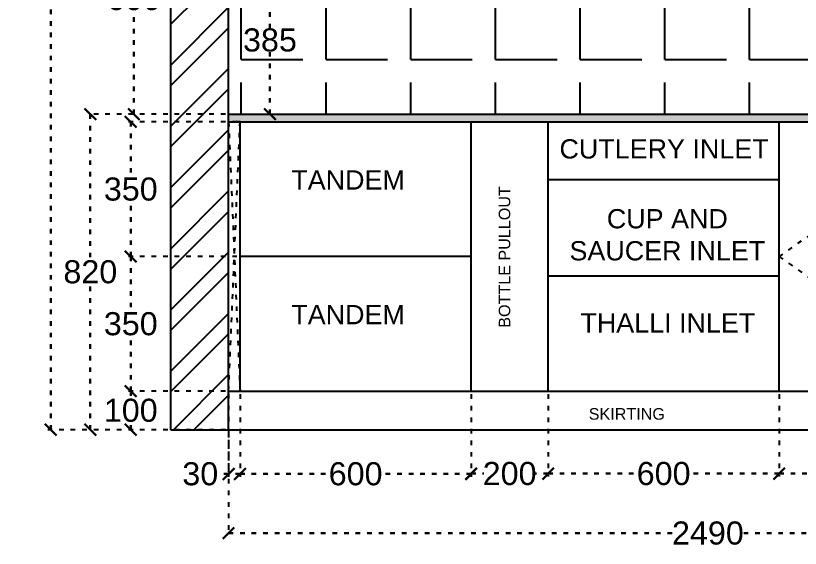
# Model space of a CAD drawing. Header units: millimetres. Extents: x 220712 to 1505573, y -354410 to 241923.
# Drawn here: x 270674 to 272712, y 119950 to 121334 of the extents above; entities that cross this region are included whole.
import ezdxf

# ---------------------------------------------------------------- set-up
doc = ezdxf.new("R2010")
doc.units = ezdxf.units.MM
doc.header["$MEASUREMENT"] = 0
doc.linetypes.add('ACAD_ISO03W100', pattern=[30, 12, -18])
doc.layers.add('Walls', color=253, linetype='Continuous')
doc.styles.get("Standard").update_dxf_attribs({"font": 'arial.ttf'})
doc.dimstyles.get("Standard").update_dxf_attribs({"dimtxt": 60, "dimasz": 30, "dimexe": 7.75, "dimexo": 8.13, "dimgap": 0.63, "dimtad": 0, "dimtih": 1, "dimtoh": 1, "dimdec": 0, "dimzin": 0, "dimtxsty": 'Standard', "dimblk": 'OBLIQUE', "dimcen": 2.25, "dimclrd": 1, "dimclre": 1, "dimclrt": 1, "dimadec": 0, "dimazin": 0, "dimtfac": 1, "dimtdec": 0, "dimtofl": 0, "dimtmove": 0, "dimatfit": 3, "dimfxl": 1, "dimtolj": 1, "dimtzin": 0, "dimlwd": 30, "dimarcsym": 0})

# ---------------------------------------------------------------- blocks, each defined once
blk = doc.blocks.new('_Oblique')
at = {"color": 0, "linetype": 'ByBlock', "lineweight": -2}
blk.add_line((-0.5, -0.5), (0.5, 0.5), dxfattribs=at)
blk = doc.blocks.new('*D499')
at = {"layer": 'Defpoints', "color": 0, "linetype": 'ACAD_ISO03W100', "transparency": 16777216}
for p in [(270765, 122668), (271077, 122668), (271077, 120258)]:
    blk.add_point(p, dxfattribs=at)
at = {"layer": 'Walls', "color": 1, "linetype": 'ACAD_ISO03W100', "lineweight": -2, "transparency": 16777216}
for p, q in [((271068.9, 122668), (270757.3, 122668)), ((271068.9, 120258), (270757.3, 120258))]:
    blk.add_line(p, q, dxfattribs=at)
at = {"layer": 'Walls', "color": 1, "linetype": 'ACAD_ISO03W100', "lineweight": 30, "transparency": 16777216}
for p, q in [((270765, 122668), (270765, 121463.6)), ((270765, 120258), (270765, 121401.1))]:
    blk.add_line(p, q, dxfattribs=at)
at = {"layer": 'Walls', "color": 1, "linetype": 'ACAD_ISO03W100', "lineweight": 30, "transparency": 16777216, "xscale": 30, "yscale": 30, "zscale": 30}
for p, rotation in [((270765, 122668), 90), ((270765, 120258), 270)]:
    blk.add_blockref('_Oblique', p, dxfattribs=dict(at, rotation=rotation))
at = {"layer": 'Walls', "color": 1, "linetype": 'ACAD_ISO03W100', "transparency": 16777216, "insert": (270765, 121432.4), "char_height": 60, "attachment_point": 5}
blk.add_mtext('\\A1;2410', dxfattribs=at)
blk = doc.blocks.new('*D500')
at = {"layer": 'Defpoints', "color": 0, "linetype": 'ACAD_ISO03W100', "transparency": 16777216}
for p in [(271227.1, 120359.3), (271257, 120358), (271227.1, 120143)]:
    blk.add_point(p, dxfattribs=at)
at = {"layer": 'Walls', "color": 1, "linetype": 'ACAD_ISO03W100', "lineweight": -2, "transparency": 16777216}
for p, q in [((271227.1, 120351.2), (271227.1, 120135.2)), ((271257, 120349.9), (271257, 120135.2))]:
    blk.add_line(p, q, dxfattribs=at)
at = {"layer": 'Walls', "color": 1, "linetype": 'ACAD_ISO03W100', "lineweight": 30, "transparency": 16777216}
for p, q in [((271227.1, 120143), (271197.1, 120143)), ((271257, 120143), (271227.1, 120143))]:
    blk.add_line(p, q, dxfattribs=at)
at = {"layer": 'Walls', "color": 1, "linetype": 'ACAD_ISO03W100', "lineweight": 30, "transparency": 16777216, "xscale": 30, "yscale": 30, "zscale": 30, "rotation": 180}
blk.add_blockref('_Oblique', (271227.1, 120143), dxfattribs=at)
at = {"layer": 'Walls', "color": 1, "linetype": 'ACAD_ISO03W100', "lineweight": 30, "transparency": 16777216, "xscale": 30, "yscale": 30, "zscale": 30}
blk.add_blockref('_Oblique', (271257, 120143), dxfattribs=at)
at = {"layer": 'Walls', "color": 1, "linetype": 'ACAD_ISO03W100', "transparency": 16777216, "insert": (271153.6, 120143), "char_height": 60, "attachment_point": 5}
blk.add_mtext('\\A1;30', dxfattribs=at)
blk = doc.blocks.new('*D501')
at = {"layer": 'Defpoints', "color": 0, "linetype": 'ACAD_ISO03W100', "transparency": 16777216}
for p in [(271257, 120358), (271857, 120358), (271857, 120143)]:
    blk.add_point(p, dxfattribs=at)
at = {"layer": 'Walls', "color": 1, "linetype": 'ACAD_ISO03W100', "lineweight": -2, "transparency": 16777216}
for p, q in [((271257, 120349.9), (271257, 120135.2)), ((271857, 120349.9), (271857, 120135.2))]:
    blk.add_line(p, q, dxfattribs=at)
at = {"layer": 'Walls', "color": 1, "linetype": 'ACAD_ISO03W100', "lineweight": 30, "transparency": 16777216}
for p, q in [((271257, 120143), (271490, 120143)), ((271857, 120143), (271624, 120143))]:
    blk.add_line(p, q, dxfattribs=at)
at = {"layer": 'Walls', "color": 1, "linetype": 'ACAD_ISO03W100', "lineweight": 30, "transparency": 16777216, "xscale": 30, "yscale": 30, "zscale": 30, "rotation": 180}
blk.add_blockref('_Oblique', (271257, 120143), dxfattribs=at)
at = {"layer": 'Walls', "color": 1, "linetype": 'ACAD_ISO03W100', "lineweight": 30, "transparency": 16777216, "xscale": 30, "yscale": 30, "zscale": 30}
blk.add_blockref('_Oblique', (271857, 120143), dxfattribs=at)
at = {"layer": 'Walls', "color": 1, "linetype": 'ACAD_ISO03W100', "transparency": 16777216, "insert": (271557, 120143), "char_height": 60, "attachment_point": 5}
blk.add_mtext('\\A1;600', dxfattribs=at)
blk = doc.blocks.new('*D502')
at = {"layer": 'Defpoints', "color": 0, "linetype": 'ACAD_ISO03W100', "transparency": 16777216}
for p in [(271857, 120358), (272057, 120358), (272057, 120143.7)]:
    blk.add_point(p, dxfattribs=at)
at = {"layer": 'Walls', "color": 1, "linetype": 'ACAD_ISO03W100', "lineweight": -2, "transparency": 16777216}
for p, q in [((271857, 120349.9), (271857, 120136)), ((272057, 120349.9), (272057, 120136))]:
    blk.add_line(p, q, dxfattribs=at)
at = {"layer": 'Walls', "color": 1, "linetype": 'ACAD_ISO03W100', "lineweight": 30, "transparency": 16777216}
for p, q in [((271857, 120143.7), (271889.7, 120143.7)), ((272057, 120143.7), (272024.3, 120143.7))]:
    blk.add_line(p, q, dxfattribs=at)
at = {"layer": 'Walls', "color": 1, "linetype": 'ACAD_ISO03W100', "lineweight": 30, "transparency": 16777216, "xscale": 30, "yscale": 30, "zscale": 30, "rotation": 180}
blk.add_blockref('_Oblique', (271857, 120143.7), dxfattribs=at)
at = {"layer": 'Walls', "color": 1, "linetype": 'ACAD_ISO03W100', "lineweight": 30, "transparency": 16777216, "xscale": 30, "yscale": 30, "zscale": 30}
blk.add_blockref('_Oblique', (272057, 120143.7), dxfattribs=at)
at = {"layer": 'Walls', "color": 1, "linetype": 'ACAD_ISO03W100', "transparency": 16777216, "insert": (271957, 120143.7), "char_height": 60, "attachment_point": 5}
blk.add_mtext('\\A1;200', dxfattribs=at)
blk = doc.blocks.new('*D503')
at = {"layer": 'Defpoints', "color": 0, "linetype": 'ACAD_ISO03W100', "transparency": 16777216}
for p in [(272057, 120358), (272657, 120358), (272057, 120143.7)]:
    blk.add_point(p, dxfattribs=at)
at = {"layer": 'Walls', "color": 1, "linetype": 'ACAD_ISO03W100', "lineweight": -2, "transparency": 16777216}
for p, q in [((272057, 120349.9), (272057, 120136)), ((272657, 120349.9), (272657, 120136))]:
    blk.add_line(p, q, dxfattribs=at)
at = {"layer": 'Walls', "color": 1, "linetype": 'ACAD_ISO03W100', "lineweight": 30, "transparency": 16777216}
for p, q in [((272057, 120143.7), (272290, 120143.7)), ((272657, 120143.7), (272424, 120143.7))]:
    blk.add_line(p, q, dxfattribs=at)
at = {"layer": 'Walls', "color": 1, "linetype": 'ACAD_ISO03W100', "lineweight": 30, "transparency": 16777216, "xscale": 30, "yscale": 30, "zscale": 30, "rotation": 180}
blk.add_blockref('_Oblique', (272057, 120143.7), dxfattribs=at)
at = {"layer": 'Walls', "color": 1, "linetype": 'ACAD_ISO03W100', "lineweight": 30, "transparency": 16777216, "xscale": 30, "yscale": 30, "zscale": 30}
blk.add_blockref('_Oblique', (272657, 120143.7), dxfattribs=at)
at = {"layer": 'Walls', "color": 1, "linetype": 'ACAD_ISO03W100', "transparency": 16777216, "insert": (272357, 120143.7), "char_height": 60, "attachment_point": 5}
blk.add_mtext('\\A1;600', dxfattribs=at)
blk = doc.blocks.new('*D504')
at = {"layer": 'Defpoints', "color": 0, "linetype": 'ACAD_ISO03W100', "transparency": 16777216}
for p in [(272657, 120358), (273157, 120358), (272657, 120143.7)]:
    blk.add_point(p, dxfattribs=at)
at = {"layer": 'Walls', "color": 1, "linetype": 'ACAD_ISO03W100', "lineweight": -2, "transparency": 16777216}
for p, q in [((272657, 120349.9), (272657, 120136)), ((273157, 120349.9), (273157, 120136))]:
    blk.add_line(p, q, dxfattribs=at)
at = {"layer": 'Walls', "color": 1, "linetype": 'ACAD_ISO03W100', "lineweight": 30, "transparency": 16777216}
for p, q in [((272657, 120143.7), (272840.2, 120143.7)), ((273157, 120143.7), (272973.8, 120143.7))]:
    blk.add_line(p, q, dxfattribs=at)
at = {"layer": 'Walls', "color": 1, "linetype": 'ACAD_ISO03W100', "lineweight": 30, "transparency": 16777216, "xscale": 30, "yscale": 30, "zscale": 30, "rotation": 180}
blk.add_blockref('_Oblique', (272657, 120143.7), dxfattribs=at)
at = {"layer": 'Walls', "color": 1, "linetype": 'ACAD_ISO03W100', "lineweight": 30, "transparency": 16777216, "xscale": 30, "yscale": 30, "zscale": 30}
blk.add_blockref('_Oblique', (273157, 120143.7), dxfattribs=at)
at = {"layer": 'Walls', "color": 1, "linetype": 'ACAD_ISO03W100', "transparency": 16777216, "insert": (272907, 120143.7), "char_height": 60, "attachment_point": 5}
blk.add_mtext('\\A1;500', dxfattribs=at)
blk = doc.blocks.new('*D506')
at = {"layer": 'Defpoints', "color": 0, "linetype": 'ACAD_ISO03W100', "transparency": 16777216}
for p in [(270973, 120358), (271227, 120358), (271227, 120258)]:
    blk.add_point(p, dxfattribs=at)
at = {"layer": 'Walls', "color": 1, "linetype": 'ACAD_ISO03W100', "lineweight": -2, "transparency": 16777216}
for p, q in [((271218.9, 120358), (270965.3, 120358)), ((271218.9, 120258), (270965.3, 120258))]:
    blk.add_line(p, q, dxfattribs=at)
at = {"layer": 'Walls', "color": 1, "linetype": 'ACAD_ISO03W100', "lineweight": 30, "transparency": 16777216}
for p, q in [((270973, 120358), (270973, 120339.3)), ((270973, 120258), (270973, 120276.7))]:
    blk.add_line(p, q, dxfattribs=at)
at = {"layer": 'Walls', "color": 1, "linetype": 'ACAD_ISO03W100', "lineweight": 30, "transparency": 16777216, "xscale": 30, "yscale": 30, "zscale": 30}
for p, rotation in [((270973, 120358), 90), ((270973, 120258), 270)]:
    blk.add_blockref('_Oblique', p, dxfattribs=dict(at, rotation=rotation))
at = {"layer": 'Walls', "color": 1, "linetype": 'ACAD_ISO03W100', "transparency": 16777216, "insert": (270973, 120308), "char_height": 60, "attachment_point": 5}
blk.add_mtext('\\A1;100', dxfattribs=at)
blk = doc.blocks.new('*D507')
at = {"layer": 'Defpoints', "color": 0, "linetype": 'ACAD_ISO03W100', "transparency": 16777216}
for p in [(270973, 120708), (271257, 120708), (271227, 120358)]:
    blk.add_point(p, dxfattribs=at)
at = {"layer": 'Walls', "color": 1, "linetype": 'ACAD_ISO03W100', "lineweight": -2, "transparency": 16777216}
for p, q in [((271248.9, 120708), (270965.3, 120708)), ((271218.9, 120358), (270965.3, 120358))]:
    blk.add_line(p, q, dxfattribs=at)
at = {"layer": 'Walls', "color": 1, "linetype": 'ACAD_ISO03W100', "lineweight": 30, "transparency": 16777216}
for p, q in [((270973, 120708), (270973, 120564.3)), ((270973, 120358), (270973, 120501.7))]:
    blk.add_line(p, q, dxfattribs=at)
at = {"layer": 'Walls', "color": 1, "linetype": 'ACAD_ISO03W100', "lineweight": 30, "transparency": 16777216, "xscale": 30, "yscale": 30, "zscale": 30}
for p, rotation in [((270973, 120708), 90), ((270973, 120358), 270)]:
    blk.add_blockref('_Oblique', p, dxfattribs=dict(at, rotation=rotation))
at = {"layer": 'Walls', "color": 1, "linetype": 'ACAD_ISO03W100', "transparency": 16777216, "insert": (270973, 120533), "char_height": 60, "attachment_point": 5}
blk.add_mtext('\\A1;350', dxfattribs=at)
blk = doc.blocks.new('*D508')
at = {"layer": 'Defpoints', "color": 0, "linetype": 'ACAD_ISO03W100', "transparency": 16777216}
for p in [(270973, 121058), (271257, 121058), (271257, 120708)]:
    blk.add_point(p, dxfattribs=at)
at = {"layer": 'Walls', "color": 1, "linetype": 'ACAD_ISO03W100', "lineweight": -2, "transparency": 16777216}
for p, q in [((271248.9, 121058), (270965.3, 121058)), ((271248.9, 120708), (270965.3, 120708))]:
    blk.add_line(p, q, dxfattribs=at)
at = {"layer": 'Walls', "color": 1, "linetype": 'ACAD_ISO03W100', "lineweight": 30, "transparency": 16777216}
for p, q in [((270973, 121058), (270973, 120914.3)), ((270973, 120708), (270973, 120851.7))]:
    blk.add_line(p, q, dxfattribs=at)
at = {"layer": 'Walls', "color": 1, "linetype": 'ACAD_ISO03W100', "lineweight": 30, "transparency": 16777216, "xscale": 30, "yscale": 30, "zscale": 30}
for p, rotation in [((270973, 121058), 90), ((270973, 120708), 270)]:
    blk.add_blockref('_Oblique', p, dxfattribs=dict(at, rotation=rotation))
at = {"layer": 'Walls', "color": 1, "linetype": 'ACAD_ISO03W100', "transparency": 16777216, "insert": (270973, 120883), "char_height": 60, "attachment_point": 5}
blk.add_mtext('\\A1;350', dxfattribs=at)
blk = doc.blocks.new('*D509')
at = {"layer": 'Defpoints', "color": 0, "linetype": 'ACAD_ISO03W100', "transparency": 16777216}
for p in [(270868, 121078), (271227, 121078), (271077, 120258)]:
    blk.add_point(p, dxfattribs=at)
at = {"layer": 'Walls', "color": 1, "linetype": 'ACAD_ISO03W100', "lineweight": -2, "transparency": 16777216}
for p, q in [((271218.9, 121078), (270860.3, 121078)), ((271068.9, 120258), (270860.3, 120258))]:
    blk.add_line(p, q, dxfattribs=at)
at = {"layer": 'Walls', "color": 1, "linetype": 'ACAD_ISO03W100', "lineweight": 30, "transparency": 16777216}
for p, q in [((270868, 121078), (270868, 120699.3)), ((270868, 120258), (270868, 120636.7))]:
    blk.add_line(p, q, dxfattribs=at)
at = {"layer": 'Walls', "color": 1, "linetype": 'ACAD_ISO03W100', "lineweight": 30, "transparency": 16777216, "xscale": 30, "yscale": 30, "zscale": 30}
for p, rotation in [((270868, 121078), 90), ((270868, 120258), 270)]:
    blk.add_blockref('_Oblique', p, dxfattribs=dict(at, rotation=rotation))
at = {"layer": 'Walls', "color": 1, "linetype": 'ACAD_ISO03W100', "transparency": 16777216, "insert": (270868, 120668), "char_height": 60, "attachment_point": 5}
blk.add_mtext('\\A1;820', dxfattribs=at)
blk = doc.blocks.new('*D510')
at = {"layer": 'Defpoints', "color": 0, "linetype": 'ACAD_ISO03W100', "transparency": 16777216}
for p in [(271227, 121463), (271334.5, 121463), (271227, 121078)]:
    blk.add_point(p, dxfattribs=at)
at = {"layer": 'Walls', "color": 1, "linetype": 'ACAD_ISO03W100', "lineweight": -2, "transparency": 16777216}
for p, q in [((271235.1, 121463), (271342.3, 121463)), ((271235.1, 121078), (271342.3, 121078))]:
    blk.add_line(p, q, dxfattribs=at)
at = {"layer": 'Walls', "color": 1, "linetype": 'ACAD_ISO03W100', "lineweight": 30, "transparency": 16777216}
for p, q in [((271334.5, 121463), (271334.5, 121301.8)), ((271334.5, 121078), (271334.5, 121239.2))]:
    blk.add_line(p, q, dxfattribs=at)
at = {"layer": 'Walls', "color": 1, "linetype": 'ACAD_ISO03W100', "lineweight": 30, "transparency": 16777216, "xscale": 30, "yscale": 30, "zscale": 30}
for p, rotation in [((271334.5, 121463), 90), ((271334.5, 121078), 270)]:
    blk.add_blockref('_Oblique', p, dxfattribs=dict(at, rotation=rotation))
at = {"layer": 'Walls', "color": 1, "linetype": 'ACAD_ISO03W100', "transparency": 16777216, "insert": (271334.5, 121270.5), "char_height": 60, "attachment_point": 5}
blk.add_mtext('\\A1;385', dxfattribs=at)
blk = doc.blocks.new('*D511')
at = {"layer": 'Defpoints', "color": 0, "linetype": 'ACAD_ISO03W100', "transparency": 16777216}
for p in [(270981, 121678), (271257, 121678), (271227, 121078)]:
    blk.add_point(p, dxfattribs=at)
at = {"layer": 'Walls', "color": 1, "linetype": 'ACAD_ISO03W100', "lineweight": -2, "transparency": 16777216}
for p, q in [((271248.9, 121678), (270973.3, 121678)), ((271218.9, 121078), (270973.3, 121078))]:
    blk.add_line(p, q, dxfattribs=at)
at = {"layer": 'Walls', "color": 1, "linetype": 'ACAD_ISO03W100', "lineweight": 30, "transparency": 16777216}
for p, q in [((270981, 121678), (270981, 121409.3)), ((270981, 121078), (270981, 121346.7))]:
    blk.add_line(p, q, dxfattribs=at)
at = {"layer": 'Walls', "color": 1, "linetype": 'ACAD_ISO03W100', "lineweight": 30, "transparency": 16777216, "xscale": 30, "yscale": 30, "zscale": 30}
for p, rotation in [((270981, 121678), 90), ((270981, 121078), 270)]:
    blk.add_blockref('_Oblique', p, dxfattribs=dict(at, rotation=rotation))
at = {"layer": 'Walls', "color": 1, "linetype": 'ACAD_ISO03W100', "transparency": 16777216, "insert": (270981, 121378), "char_height": 60, "attachment_point": 5}
blk.add_mtext('\\A1;600', dxfattribs=at)
blk = doc.blocks.new('*D530')
at = {"layer": 'Defpoints', "color": 0, "linetype": 'ACAD_ISO03W100', "transparency": 16777216}
for p in [(271227, 120258), (273717, 120258), (273717, 119989)]:
    blk.add_point(p, dxfattribs=at)
at = {"layer": 'Walls', "color": 1, "linetype": 'ACAD_ISO03W100', "lineweight": -2, "transparency": 16777216}
for p, q in [((271227, 120249.87), (271227, 119981.25)), ((273717, 120249.87), (273717, 119981.25))]:
    blk.add_line(p, q, dxfattribs=at)
at = {"layer": 'Walls', "color": 1, "linetype": 'ACAD_ISO03W100', "lineweight": 30, "transparency": 16777216}
for p, q in [((271227, 119989), (272381.37, 119989)), ((273717, 119989), (272562.63, 119989))]:
    blk.add_line(p, q, dxfattribs=at)
at = {"layer": 'Walls', "color": 1, "linetype": 'ACAD_ISO03W100', "lineweight": 30, "transparency": 16777216, "xscale": 30, "yscale": 30, "zscale": 30, "rotation": 180}
blk.add_blockref('_Oblique', (271227, 119989), dxfattribs=at)
at = {"layer": 'Walls', "color": 1, "linetype": 'ACAD_ISO03W100', "lineweight": 30, "transparency": 16777216, "xscale": 30, "yscale": 30, "zscale": 30}
blk.add_blockref('_Oblique', (273717, 119989), dxfattribs=at)
at = {"layer": 'Walls', "color": 1, "linetype": 'ACAD_ISO03W100', "transparency": 16777216, "insert": (272472, 119989), "char_height": 60, "attachment_point": 5}
blk.add_mtext('\\A1;2490', dxfattribs=at)

msp = doc.modelspace()

# ---------------------------------------------------------------- hatches: boundary and pattern name
at = {"layer": 'Walls', "linetype": 'ACAD_ISO03W100', "true_color": 0xc7c8ca}
h = msp.add_hatch(dxfattribs=at)
h.set_pattern_fill('ANSI32', color=9, scale=300)
h.paths.add_polyline_path([(273867, 122668), (273717, 122668), (273717, 120258), (273867, 120258)])
h.paths.add_polyline_path([(271227, 122668), (271077, 122668), (271077, 120258), (271227, 120258)])
h.paths.add_polyline_path([(271180.6, 121341.3), (271303.9, 121341.3), (271303.9, 121464.9), (271180.6, 121464.9)], flags=9)
h = msp.add_hatch(dxfattribs=at)
h.set_pattern_fill('ANGLE', color=9, scale=800)
h.set_pattern_definition([(0, (0, 0), (0, 220), [160, -60]), (90, (0, 0), (-220, 1e-14), [160, -60])])
h.paths.add_polyline_path([(273717, 121678), (273417, 121678), (272142, 121678), (272142, 121478), (271257, 121478), (271227, 121478), (271227, 121078), (273717, 121078)])
at = {"layer": 'Walls', "linetype": 'ACAD_ISO03W100', "true_color": 0x000000}
h = msp.add_hatch(color=18, dxfattribs=at)
h.dxf.hatch_style = 1
h.paths.add_polyline_path([(273717, 121078), (271227, 121078), (271227, 121058), (273717, 121058)])

# ---------------------------------------------------------------- linework, layer by layer
at = {"layer": 'Walls', "color": 18, "true_color": 0x000000}
for p, q in [((271077, 120258), (271077, 122818)), ((271227, 120258), (271227, 122668)), ((271227, 121078), (273717, 121078)), ((271227, 121058), (273717, 121058)), ((271257, 120358), (271257, 121058)), ((271857, 120358), (271857, 121058)), ((272057, 120358), (272057, 121058)), ((272657, 120358), (272657, 121058)), ((272057, 120908), (272657, 120908)), ((271857, 120708), (271257, 120708)), ((272057, 120658), (272657, 120658)), ((271227, 120358), (273717, 120358)), ((271077, 120258), (273867, 120258))]:
    msp.add_line(p, q, dxfattribs=at)
at = {"layer": 'Walls', "color": 240, "linetype": 'ACAD_ISO03W100', "true_color": 0xed1f24}
msp.add_lwpolyline([(271227, 120358), (271257, 121058), (271227, 121058), (271257, 120358)], dxfattribs=at)
at = {"layer": 'Walls', "color": 9, "linetype": 'ACAD_ISO03W100', "true_color": 0xc7c8ca}
msp.add_lwpolyline([(273157, 121058), (272657, 120708), (273157, 120358)], dxfattribs=at)

# ---------------------------------------------------------------- texts
at = {"color": 7, "char_height": 50, "attachment_point": 1}
for s, width, insert in [('\\pxqc;CUTLERY INLET ', 1084.346, (271816, 121012.8)), ('TANDEM', 282.386, (271390, 120932)), ('\\pxqc;CUP AND SAUCER INLET ', 590.3, (272071.5, 120831.3)), ('TANDEM', 282.386, (271390, 120582)), ('\\pxqc;THALLI INLET ', 462.73, (272136.5, 120560.5))]:
    msp.add_mtext_dynamic_manual_height_columns(s, width=width, gutter_width=1213, heights=[0], dxfattribs=dict(at, insert=insert))
at = {"color": 18, "true_color": 0x000000, "insert": (271928.7, 120522.9), "char_height": 30, "attachment_point": 1, "rotation": 90}
msp.add_mtext_dynamic_manual_height_columns('BOTTLE PULLOUT', width=373.586, gutter_width=1, heights=[238.1], dxfattribs=at)
at = {"color": 18, "true_color": 0x000000, "insert": (272162.5, 120314), "char_height": 30, "attachment_point": 1}
msp.add_mtext_dynamic_manual_height_columns('SKIRTING', width=2764.543, gutter_width=1, heights=[238.1], dxfattribs=at)

# ---------------------------------------------------------------- dimensions: what is measured, and where the dimension line sits
at = {"layer": 'Walls', "color": 18, "linetype": 'ACAD_ISO03W100', "true_color": 0x000000}
dim = msp.add_linear_dim(base=(270765, 122668), p1=(271077, 120258), p2=(271077, 122668), angle=90, dimstyle='Standard', dxfattribs=at)
dim.commit()
dim.dimension.update_dxf_attribs({"geometry": '*D499', "text_midpoint": (270765, 121432.4), "dimtype": 160})
at = {"layer": 'Walls', "color": 9, "linetype": 'ACAD_ISO03W100', "true_color": 0xc7c8ca}
for base, p1, p2, picture, middle in [((270981, 121678), (271227, 121078), (271257, 121678), '*D511', (270981, 121378)), ((271334.5, 121463), (271227, 121078), (271227, 121463), '*D510', (271334.5, 121270.5)), ((270868, 121078), (271077, 120258), (271227, 121078), '*D509', (270868, 120668)), ((270973, 121058), (271257, 120708), (271257, 121058), '*D508', (270973, 120883)), ((270973, 120708), (271227, 120358), (271257, 120708), '*D507', (270973, 120533)), ((270973, 120358), (271227, 120258), (271227, 120358), '*D506', (270973, 120308))]:
    dim = msp.add_linear_dim(base=base, p1=p1, p2=p2, angle=90, dimstyle='Standard', dxfattribs=at)
    dim.commit()
    dim.dimension.update_dxf_attribs({"geometry": picture, "text_midpoint": middle})
for base, p1, p2, picture, middle in [((271227.1, 120143), (271257, 120358), (271227.1, 120359.3), '*D500', (271153.6, 120143)), ((271857, 120143), (271257, 120358), (271857, 120358), '*D501', (271557, 120143)), ((272057, 120143.7), (271857, 120358), (272057, 120358), '*D502', (271957, 120143.7)), ((272057, 120143.7), (272657, 120358), (272057, 120358), '*D503', (272357, 120143.7)), ((272657, 120143.7), (273157, 120358), (272657, 120358), '*D504', (272907, 120143.7)), ((273717, 119989), (271227, 120258), (273717, 120258), '*D530', (272472, 119989))]:
    dim = msp.add_linear_dim(base=base, p1=p1, p2=p2, dimstyle='Standard', dxfattribs=at)
    dim.commit()
    dim.dimension.update_dxf_attribs({"geometry": picture, "text_midpoint": middle})

doc.saveas('drawing.dxf')
